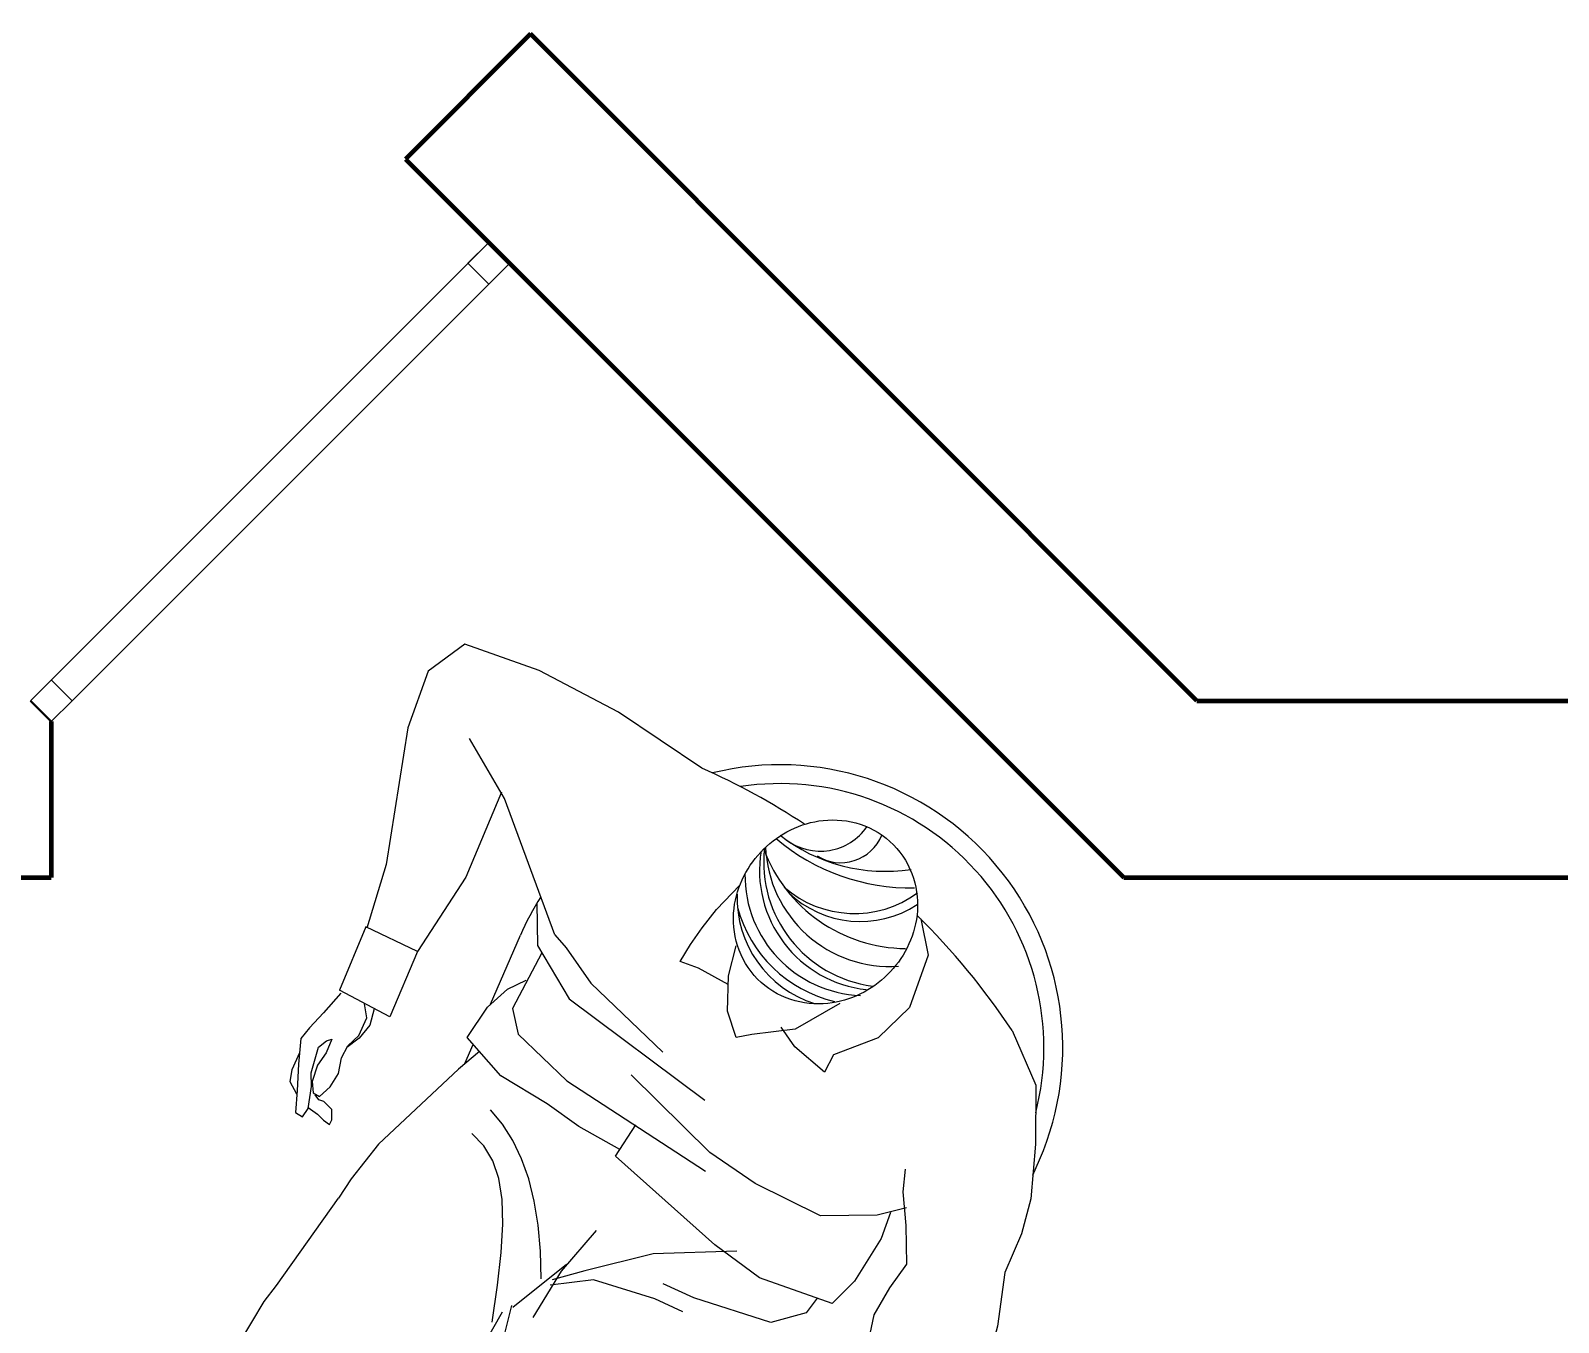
# Model space of a CAD drawing. Header units: millimetres. Extents: x 1 to 121, y 0 to 90.
# Drawn here: x 57.442 to 58.739, y 67.371 to 68.467 of the extents above; entities that cross this region are included whole.
import ezdxf
from ezdxf import colors
from ezdxf.entities.mleader import LeaderData, LeaderLine
from ezdxf.math import Vec2, Vec3

# ---------------------------------------------------------------- set-up
doc = ezdxf.new("R2010")
doc.units = ezdxf.units.MM
for name, color, linetype, lineweight in [('Equipamiento SR', 23, 'Continuous', 0), ('GRAFO 4', 7, 'Continuous', 30), ('letras sr', 7, 'Continuous', 5), ('Muros el', 144, 'Continuous', 60), ('Vanos', 140, 'Continuous', 5)]:
    doc.layers.add(name, color=color, linetype=linetype, lineweight=lineweight)
doc.styles.add('Generales', font='trebuc.ttf', dxfattribs={"height": 0.1})

# ---------------------------------------------------------------- blocks, each defined once
blk = doc.blocks.new('A$C17076044')
at = {"layer": 'Equipamiento SR'}
for p, q in [((0.7034, 1.229), (0.6737, 1.2797)), ((0.7011, 1.2341), (0.6708, 1.1622)), ((0.7461, 1.1131), (0.7034, 1.229)), ((0.6708, 1.1622), (0.6298, 1.0991)), ((0.7309, 1.1401), (0.7316, 1.1042)), ((0.5858, 1.1201), (0.5634, 1.0662)), ((0.6298, 1.0991), (0.5858, 1.1201)), ((0.6917, 1.0543), (0.717, 1.1128)), ((0.7316, 1.1042), (0.7584, 1.0588)), ((0.6298, 1.0991), (0.6063, 1.0437)), ((0.6063, 1.0437), (0.5634, 1.0662)), ((0.7584, 1.0588), (0.8734, 0.9728)), ((0.6699, 1.0039), (0.6769, 1.0202)), ((1.152, 0.9094), (1.1575, 0.9222)), ((0.9008, 0.8449), (0.8297, 0.8426)), ((0.8297, 0.8426), (0.7717, 0.8281)), ((0.7717, 0.8281), (0.7439, 0.8204))]:
    blk.add_line(p, q, dxfattribs=at)
for points in [[(0.871, 1.2547), (0.8002, 1.3021), (0.7329, 1.3374), (0.6697, 1.3599), (0.6386, 1.3368), (0.6215, 1.2888), (0.6031, 1.1728), (0.5867, 1.1188)], [(0.8934, 1.071), (0.8682, 1.085), (0.8526, 1.0905), (0.8613, 1.105), (0.8714, 1.119), (0.8834, 1.1348), (0.9033, 1.1553)], [(1.0569, 1.1267), (1.0631, 1.0959), (1.0472, 1.0514), (1.0205, 1.0257), (0.9828, 1.0115), (0.975, 0.9967), (0.95, 1.0182), (0.9383, 1.0349)], [(0.7461, 1.1131), (0.7559, 1.1021), (0.7768, 1.0721), (0.838, 1.0136)], [(0.9881, 1.0548), (0.9503, 1.0332), (0.9135, 1.0287), (0.9, 1.026), (0.8929, 1.0485), (0.8935, 1.0785), (0.9, 1.1038)], [(0.7352, 1.098), (0.7103, 1.0508), (0.7151, 1.029), (0.7563, 0.9892), (0.874, 0.9128)], [(0.5645, 1.0637), (0.5498, 1.0469), (0.5379, 1.0343), (0.5307, 1.0252), (0.5288, 1.0036), (0.5275, 0.9812), (0.526, 0.9625), (0.532, 0.9587), (0.5368, 0.9659), (0.5397, 0.9844), (0.5393, 0.9962), (0.5456, 1.0178), (0.5523, 1.0233), (0.5569, 1.0248), (0.5521, 1.0131), (0.5447, 1.0026), (0.5403, 0.9887), (0.541, 0.9791), (0.5464, 0.9761), (0.5556, 0.9841), (0.5625, 0.9955), (0.5653, 1.0089), (0.5705, 1.019), (0.5799, 1.0277), (0.5866, 1.0427), (0.5848, 1.0547)], [(0.8014, 0.9311), (0.7666, 0.9506), (0.7398, 0.9699), (0.7003, 0.9937), (0.6718, 1.026), (0.689, 1.0519), (0.706, 1.0671), (0.722, 1.0748)], [(0.5929, 1.0505), (0.5893, 1.0365), (0.5803, 1.0255), (0.5696, 1.0177)], [(1.1343, 1.032), (1.1544, 0.9856), (1.1542, 0.9355), (1.1503, 0.8892), (1.1422, 0.8594), (1.128, 0.8268), (1.1219, 0.7813), (1.1065, 0.724), (1.0816, 0.6751), (1.0684, 0.6522), (1.0546, 0.6345), (1.049, 0.6189), (1.0412, 0.6041), (0.9877, 0.6231), (0.9988, 0.6543), (1.0024, 0.7209), (1.0173, 0.7909), (1.0305, 0.8138), (1.0451, 0.8337), (1.0443, 0.8666), (1.0418, 0.8951), (1.0437, 0.9145)], [(0.5295, 1.013), (0.5229, 0.9987), (0.5214, 0.9888), (0.527, 0.9784)], [(0.6822, 1.0142), (0.6644, 0.9993), (0.5965, 0.9356), (0.5734, 0.9062), (0.5626, 0.8899)], [(1.0446, 0.8816), (1.0197, 0.8754), (0.9718, 0.8749), (0.9162, 0.9022), (0.8778, 0.9284), (0.8111, 0.9944)], [(0.5369, 0.9667), (0.5447, 0.9611), (0.5498, 0.9559), (0.555, 0.9522), (0.5571, 0.9562), (0.557, 0.965), (0.5501, 0.9719), (0.5459, 0.9733), (0.5429, 0.9774)], [(0.7345, 0.8212), (0.734, 0.8449), (0.7321, 0.8669), (0.7288, 0.8873), (0.7241, 0.9061), (0.718, 0.9232), (0.7106, 0.9387), (0.7017, 0.9525), (0.6915, 0.9647)], [(1.0312, 0.8777), (1.0233, 0.8556), (1.0006, 0.8193), (0.9815, 0.8004), (0.92, 0.8223), (0.8819, 0.8501), (0.7976, 0.9253), (0.8151, 0.952)], [(0.693, 0.7847), (0.6977, 0.816), (0.7008, 0.8436), (0.7021, 0.8677), (0.7014, 0.8885), (0.6986, 0.9064), (0.6936, 0.9215), (0.686, 0.9342), (0.6758, 0.9447)], [(0.5101, 0.8156), (0.5626, 0.8899)], [(0.7814, 0.8623), (0.7515, 0.8277), (0.7275, 0.7886)], [(0.7561, 0.8336), (0.7105, 0.7971)], [(0.8549, 0.7934), (0.8312, 0.8044), (0.7791, 0.8204), (0.7423, 0.8159)], [(0.9689, 0.8049), (0.9594, 0.7925), (0.9296, 0.7844), (0.8641, 0.8052), (0.8382, 0.817)], [(0.4113, 0.602), (0.4161, 0.6154), (0.4526, 0.7021), (0.4786, 0.767), (0.4996, 0.8022), (0.5101, 0.8156)], [(0.7016, 0.793), (0.6488, 0.7007), (0.6346, 0.6687)], [(0.7094, 0.7988), (0.7029, 0.7726), (0.6965, 0.7065), (0.7095, 0.6791)]]:
    blk.add_lwpolyline(points, dxfattribs=at)
blk.add_lwpolyline([(0.9234, 1.1858, -0.080167), (0.9464, 1.2022, -0.088923), (0.974, 1.2103, -0.104957), (1.0054, 1.207, -0.120011), (1.0336, 1.1896, -0.120011), (1.0506, 1.1612, -0.104957), (1.0536, 1.1298, -0.088923), (1.0452, 1.1022, -0.080167), (1.0286, 1.0794, -0.080167), (1.0056, 1.063, -0.088923), (0.9779, 1.055, -0.104957), (0.9465, 1.0583, -0.120011), (0.9183, 1.0757, -0.120011), (0.9013, 1.1041, -0.104957), (0.8983, 1.1355, -0.088923), (0.9067, 1.163, -0.080167)], format="xyb", close=True, dxfattribs=at)
for centre, radius, start, end in [((0.6188, 0.6896), 0.6188, 56.7312, 65.9471), ((0.9373, 1.0175), 0.24, 336.6087, 103.7911), ((0.9373, 1.0175), 0.224, 345.7018, 98.626), ((1.0483, 1.3299), 0.1769, 229.7755, 271.0457), ((1.0267, 1.3124), 0.1453, 232.0782, 278.6309), ((0.9715, 1.2324), 0.0482, 233.538, 325.1904), ((0.9889, 1.2122), 0.0378, 237.8998, 337.4085), ((1.0217, 1.1679), 0.1018, 170.8309, 263.6626), ((1.0449, 1.2311), 0.1295, 200.3929, 269.5901), ((1.0294, 1.1748), 0.1059, 173.5707, 262.6812), ((1.0304, 1.1918), 0.1054, 182.3017, 274.0227), ((1.0096, 1.1637), 0.102, 179.3354, 267.7814), ((0.9373, 1.0175), 0.24, 147.7958, 156.6087), ((0.9944, 1.1441), 0.0934, 177.8267, 252.7085), ((1.0005, 1.2221), 0.0908, 228.9083, 306.1995), ((1.0056, 1.2126), 0.0881, 226.0739, 303.1726), ((1.0088, 1.1652), 0.1113, 194.9771, 256.977), ((0.6188, 0.6896), 0.6188, 33.5945, 45.362)]:
    blk.add_arc(centre, radius, start, end, dxfattribs=at)

msp = doc.modelspace()

# ---------------------------------------------------------------- linework, layer by layer
at = {"layer": 'GRAFO 4', "linetype": 'Continuous'}
msp.add_line((57.4421, 67.8985), (57.4597, 67.8808), dxfattribs=at)
at = {"layer": 'Muros el', "ltscale": 0.05}
for p in [(57.4597, 67.8808), (57.0399, 67.7485)]:
    msp.add_line(p, (57.4597, 67.7485), dxfattribs=at)
for points in [[(57.8663, 68.4642), (57.7603, 68.3581)], [(58.432, 67.8985), (57.8663, 68.4642)], [(57.7603, 68.3581), (58.3699, 67.7485)], [(58.432, 67.8985), (58.7721, 67.8985)], [(58.3699, 67.7485), (58.7898, 67.7485)]]:
    msp.add_lwpolyline(points, dxfattribs=at)
at = {"layer": 'Vanos', "color": 7, "linetype": 'Continuous'}
for p, q in [((57.4421, 67.8985), (57.831, 68.2874)), ((57.831, 68.2874), (57.8133, 68.2697)), ((57.831, 68.2874), (57.8487, 68.2697)), ((57.8133, 68.2697), (57.831, 68.252)), ((57.831, 68.252), (57.8487, 68.2697)), ((57.4774, 67.8985), (57.831, 68.252)), ((57.4774, 67.8985), (57.4597, 67.9162)), ((57.4597, 67.8808), (57.4774, 67.8985))]:
    msp.add_line(p, q, dxfattribs=at)

# ---------------------------------------------------------------- block references
at = {"layer": 'Equipamiento SR'}
msp.add_blockref('A$C17076044', (57.1408, 66.5867), dxfattribs=at)

# ---------------------------------------------------------------- leaders
at = {"layer": 'letras sr'}
ml = msp.add_multileader_mtext('Standard', dxfattribs=at)
ml.set_content('{\\H0.86957x;Baja montante tubería \\Pde agua pluvial D=3", \\Pembebida en tabiquería}', color=256, style='Generales')
ml.set_leader_properties()
ml.build(insert=Vec2(0, 0))
ml.multileader.update_dxf_attribs({"text_right_attachment_type": 6, "dogleg_length": 0.36, "arrow_head_size": 0.1})
ctx = ml.context
ctx.base_point, ctx.char_height, ctx.arrow_head_size, ctx.landing_gap_size, ctx.plane_origin = Vec3(56.7712, 68.9687), 0.115, 0.1, 0.09, Vec3(59.5317, 69.2018)
ctx.right_attachment, ctx.text_align_type = 6, 2
notes = []
notes.append((ctx, [(1, (1, 1, 0), (58.601, 68.897), (-1, 0), 0.1826, [(0, [(59.2128, 68.3908)], 0, [])])]))
ctx.mtext.insert, ctx.mtext.rotation, ctx.mtext.alignment, ctx.mtext.flow_direction = Vec3(58.3284, 69.0403), 6.283185, 3, 5
for ctx, leaders in notes:
    for number, flags, end, landing, length, lines in leaders:
        leader = LeaderData()
        leader.index, (leader.has_last_leader_line, leader.has_dogleg_vector, leader.attachment_direction) = number, flags
        leader.last_leader_point, leader.dogleg_vector, leader.dogleg_length = Vec3(end), Vec3(landing), length
        for number, points, colour, breaks in lines:
            line = LeaderLine()
            line.index, line.vertices, line.color, line.breaks = number, Vec3.list(points), colors.encode_raw_color(colour), breaks
            leader.lines.append(line)
        ctx.leaders.append(leader)

doc.saveas('drawing.dxf')
